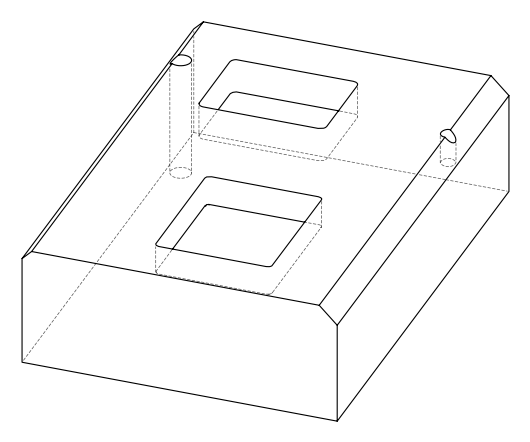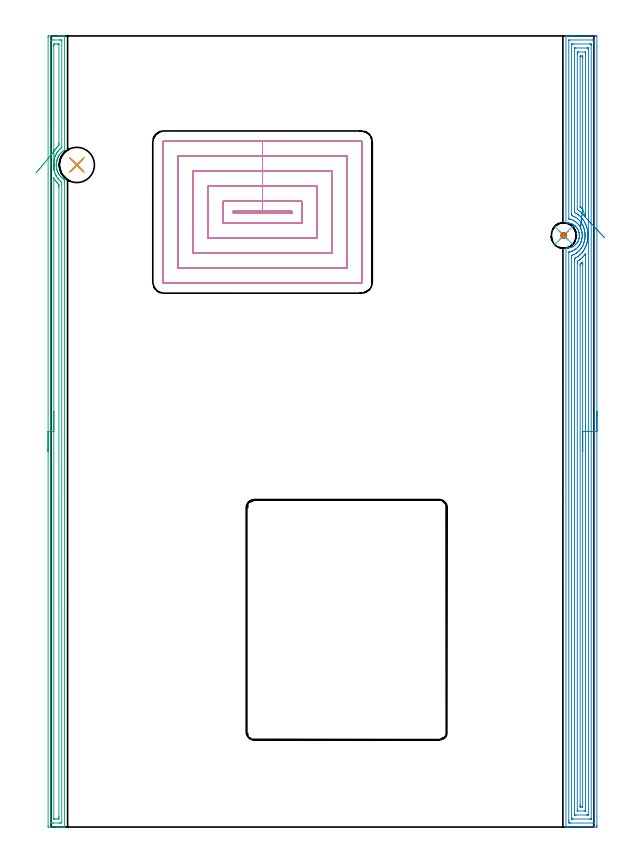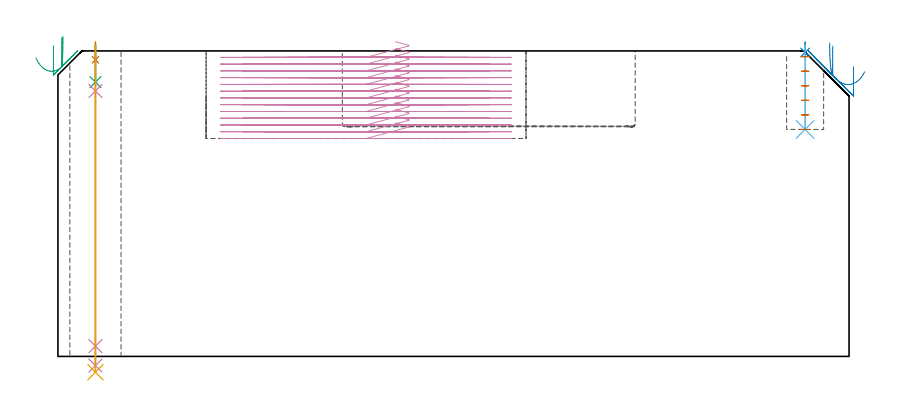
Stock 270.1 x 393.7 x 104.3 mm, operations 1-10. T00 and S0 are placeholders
(PLAN: 11 operations, 8 tool changes, 202.6 min)
(1 SPOT_DRILL | STEP1HOLE | NXT0321_9005460120000 | 0.05 min | 183 mm3)
(2 SPOT_DRILL_1 | STEP1POCKET | NXT0321_9005460120000 | 0.03 min | 1 mm3)
(3 DRILL_BLIND_HOLE_INTO_CENTER | STEP1HOLE | UGT0301_191 | 0.05 min | 277 mm3)
(4 GUN_DRILL_THROUGH_HOLE | STEP1HOLE | UGT0307_003 | 0.52 min | 3624 mm3)
(5 SPADE_DRILL_TO_ENLARGE_THROUGH_HOLE | STEP1HOLE | UGT0306_008 | 0.45 min | 20963 mm3)
(6 DRILL_BLIND_HOLE_INTO_CENTER_1 | STEP1POCKET | NXT0301_087 | 0.12 min | 2676 mm3)
(7 MILL_ROUGH_BLIND_HOLE_CONTOUR | STEP1POCKET | NXT0201_013 | Spiral | 0.3 min | 662 mm3)
(8 AREA_MILL | FG_CHAMFER_SURFACE | UGT0205_001 | 19.15 min | 46492 mm3)
(9 AREA_MILL_1 | FG_CHAMFER_SURFACE_1 | UGT0205_001 | 9.76 min | 13163 mm3)
(10 MILL_RECTANGULAR_POCKET | POCKET_RECTANGULAR_STRAIGHT | NXT0201_013 | Follow Part, ap 2.5, ae 75% | 32.16 min | 262786 mm3)
(11 MILL_RECTANGULAR_POCKET_1 | POCKET_RECTANGULAR_STRAIGHT_1 | UGT0201_084 | Follow Part, ap 1.5, ae 75% | 140 min | 309529 mm3)
(TOOL NXT0321_9005460120000 | NC Spot Drill, 142deg, 12mm, Carbide, Uncoated | D12 PA142 FL30 Z2)
(TOOL UGT0301_191 | Twist Drill 7.1 mm | D7.1 PA118 FL66 Z2)
(TOOL UGT0307_003 | Gun Drill 7 mm | D7 PA130 FL24 Z1)
(TOOL UGT0306_008 | Spade Drill 17.5mm | D17.5 PA132 FL10 Z2)
(TOOL NXT0301_087 | Carbide Drill 11.6mm [860.1-1160-058A1-MM 2214] | D11.6 PA140 FL72 Z2)
(TOOL NXT0201_013 | ENDMILL 10mm | D10 FL30 Z4)
(TOOL UGT0205_001 | Chamfer Mill 20 x 3 x 45 deg. | D20 FL50 Z2)
(TOOL UGT0201_084 | End mill 6 mm | D6 R1 FL30 Z4)
(OP 1 SPOT_DRILL)
G17 G21 G94 G90
T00 M6
G54
G17 G0 G90 X12.8 Y329.5 S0 M3
G43 Z114.3 H0
G94 G81 G98 Z101.3 F250. R107.3
G80
M5
M2
(OP 2 SPOT_DRILL_1)
G17 G21 G94 G90
T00 M6
G54
G17 G0 G90 X255.1 Y294.4 S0 M3
G43 Z114.3 H0
G94 G81 G98 Z103.758 F250. R107.3
G80
M5
M2
(OP 3 DRILL_BLIND_HOLE_INTO_CENTER)
G17 G21 G94 G90
T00 M6
G54
G17 G0 G90 X12.8 Y329.5 S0 M3
G43 Z114.3 H0
G94 G81 G98 Z93.65 F250. R106.3
G80
M5
M2
(OP 4 GUN_DRILL_THROUGH_HOLE)
G17 G21 G94 G90
T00 M6
G54
G17 G0 G90 X12.8 Y329.5 M8
G43 Z114.3 H0
Z104.941
S716 M3
G94 G1 Z90.621 F125. M26
G4 X.084
Z3.5 F250.
G4 X.084
Z-3.132 F125.
G4 X.084
M5
M9
G0 Z104.941
Z114.3
M2
(OP 5 SPADE_DRILL_TO_ENLARGE_THROUGH_HOLE)
G17 G21 G94 G90
T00 M6
G54
G17 G0 G90 X12.8 Y329.5 S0 M3
G43 Z114.3 H0
G94 G73 G98 Z-5.396 F250. Q15.671 R106.3
G80
M5
M2
(OP 6 DRILL_BLIND_HOLE_INTO_CENTER_1)
G17 G21 G94 G90
T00 M6
G54
G17 G0 G90 X255.1 Y294.4 S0 M3
G43 Z114.3 H1
G94 G81 G98 Z77.5 F250. R106.3
G80
M5
M2
(OP 7 MILL_ROUGH_BLIND_HOLE_CONTOUR)
G17 G21 G94 G90
T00 M6
G54
G17 G0 G90 X255.1 Y294.4 S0 M3
G43 Z114.3 H0
Z102.333
G94 G3 X255.73 Y295.07 R0.631 F250.
X255.018 Y295.697 R0.67
X253.803 Y294.318 R1.3
X255.018 Y295.697 R-1.3
X254.41 Y295.008 R0.65
X255.1 Y294.4 R0.65
G0 Z97.367
G3 X255.73 Y295.07 R0.631
X255.018 Y295.697 R0.67
X253.803 Y294.318 R1.3
X255.018 Y295.697 R-1.3
X254.41 Y295.008 R0.65
X255.1 Y294.4 R0.65
G0 Z92.4
G3 X255.73 Y295.07 R0.631
X255.018 Y295.697 R0.67
X253.803 Y294.318 R1.3
X255.018 Y295.697 R-1.3
X254.41 Y295.008 R0.65
X255.1 Y294.4 R0.65
G0 Z87.433
G3 X255.73 Y295.07 R0.631
X255.018 Y295.697 R0.67
X253.803 Y294.318 R1.3
X255.018 Y295.697 R-1.3
X254.41 Y295.008 R0.65
X255.1 Y294.4 R0.65
G0 Z82.467
G3 X255.73 Y295.07 R0.631
X255.018 Y295.697 R0.67
X253.803 Y294.318 R1.3
X255.018 Y295.697 R-1.3
X254.41 Y295.008 R0.65
X255.1 Y294.4 R0.65
G0 Z77.5
G3 X255.73 Y295.07 R0.631
X255.018 Y295.697 R0.67
X253.803 Y294.318 R1.3
X255.018 Y295.697 R-1.3
X254.41 Y295.008 R0.65
X255.1 Y294.4 R0.65
G0 Z114.3
M5
M2
(OP 8 AREA_MILL)
G17 G21 G94 G90
T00 M6
G54
G17 G0 G90 X271.6 Y206.85 S1061 M3
G43 Z114.3 H0
Z98.9
G94 G1 Y206.812 Z98.029 F250.
Y206.698 Z97.164
Y206.509 Z96.312
Y206.247 Z95.48
Y205.913 Z94.674
Y205.51 Z93.9
Y205.042 Z93.164
Y204.51 Z92.472
Y203.921 Z91.829
Y203.278 Z91.24
Y202.586 Z90.709
Y201.85 Z90.24
Y201.076 Z89.837
Y200.27 Z89.503
Y199.438 Z89.241
Y198.587 Z89.052
Y197.722 Z88.938
Y196.85 Z88.9
Y0.627
X271.597 Y0.308 Z88.902
X271.592 Y0.01 Z88.906
X271.29 Y0. Z89.208
X259.448 Z101.047
X258.025 Z102.472
X257.667 Z102.828
X256.952 Z103.548
X256.663 Z103.836
X256.253 Z104.238
X256.203 Y0.01 Z104.288
X256.2 Y0.18 Z104.3
Y288.034
X256.204 Y288.103 Z104.289
X256.221 Y288.105 Z104.272
X256.393 Y288.109 Z104.105
X256.462 Y288.107 Z104.036
X257.084 Y288.131 Z103.414
X257.22 Y288.146 Z103.277
X257.528 Y288.179 Z102.97
X257.667 Y288.205 Z102.832
X257.97 Y288.262 Z102.528
X258.558 Y288.418 Z101.941
X258.626 Y288.437 Z101.873
X258.741 Y288.481 Z101.758
X258.856 Y288.525 Z101.642
X259.003 Y288.59 Z101.492
X259.124 Y288.643 Z101.374
X259.304 Y288.722 Z101.195
X259.742 Y288.949 Z100.757
X260.042 Y289.132 Z100.457
X260.334 Y289.33 Z100.165
X260.628 Y289.565 Z99.871
X260.979 Y289.885 Z99.52
X261.311 Y290.224 Z99.185
X261.349 Y290.269 Z99.148
X261.514 Y290.463 Z98.986
X261.526 Y290.478 Z98.974
X261.75 Y290.784 Z98.749
X261.822 Y290.894 Z98.677
X261.97 Y291.117 Z98.529
X262.195 Y291.527 Z98.304
X262.236 Y291.609 Z98.264
X262.399 Y291.944 Z98.099
X262.427 Y292.011 Z98.072
X262.471 Y292.14 Z98.027
X262.58 Y292.455 Z97.917
X262.594 Y292.503 Z97.903
X262.71 Y292.904 Z97.789
X262.756 Y293.122 Z97.743
X262.803 Y293.35 Z97.696
X262.861 Y293.798 Z97.636
X262.873 Y294.007 Z97.622
X262.878 Y294.129 Z97.611
X262.887 Y294.244 Z97.607
X262.886 Y294.341
X262.884 Y294.402 Z97.604
Y294.427 Z97.605
X262.883 Y294.498 Z97.606
Y294.565 Z97.609
Y294.566
X262.881 Y294.634 Z97.608
Y294.691 Z97.61
X262.88 Y294.706 Z97.611
X262.878 Y294.738 Z97.615
X262.868 Y294.886 Z97.63
X262.848 Y295.139 Z97.652
X262.776 Y295.585 Z97.72
X262.765 Y295.632 Z97.73
X262.72 Y295.834 Z97.779
X262.673 Y296.033 Z97.825
X262.538 Y296.478 Z97.957
X262.52 Y296.526 Z97.974
X262.4 Y296.854 Z98.1
X262.28 Y297.116 Z98.22
X262.149 Y297.372 Z98.351
X261.874 Y297.825 Z98.626
X261.845 Y297.867 Z98.654
X261.572 Y298.265 Z98.928
X261.514 Y298.339 Z98.986
X261.229 Y298.652 Z99.27
X261.131 Y298.76 Z99.369
X260.784 Y299.099 Z99.712
X260.723 Y299.159 Z99.775
X260.664 Y299.208 Z99.834
X260.628 Y299.239 Z99.871
X260.427 Y299.388 Z100.072
X260.338 Y299.453 Z100.158
X260.267 Y299.506 Z100.231
X260.193 Y299.561 Z100.305
X259.963 Y299.71 Z100.535
X259.893 Y299.755 Z100.603
X259.819 Y299.804 Z100.68
X259.742 Y299.854 Z100.757
X259.561 Y299.957 Z100.938
X259.554 Y299.96 Z100.945
X259.448 Y300.015 Z101.048
X259.376 Y300.053 Z101.12
X258.857 Y300.27 Z101.643
X258.416 Y300.422 Z102.083
X257.971 Y300.54 Z102.529
X257.667 Y300.596 Z102.832
X257.528 Y300.621 Z102.97
X257.084 Y300.671 Z103.413
X256.591 Y300.693 Z103.906
X256.205 Y300.698 Z104.291
X256.2 Y300.996 Z104.3
Y393.521
X256.203 Y393.69 Z104.288
X256.251 Y393.693 Z104.241
X256.663 Y393.7 Z103.836
X256.952 Z103.548
X257.667 Z102.828
X258.915 Z101.582
X260.338 Z100.157
X271.023 Z89.474
X271.292 Y393.698 Z89.206
X271.592 Y393.69 Z88.906
X271.599 Y393.389 Z88.899
X271.6 Y196.85 Z88.9
X270.186 Z90.314
X270.185 Y2.308 Z90.315
X270.183 Y2.202 Z90.317
X270.177 Y2.01 Z90.323
X270.133 Y2.008 Z90.367
X269.654 Y2.001 Z90.846
X258.558 Z101.942
X258.077 Y2.003 Z102.423
X257.667 Y2.01 Z102.833
X257.621 Y2.414 Z102.879
X257.618 Y2.464 Z102.882
X257.614 Y3.308 Z102.886
Y3.362
Y285.852
X257.615 Y285.905 Z102.885
X257.619 Y286.011 Z102.881
X257.626 Y286.174 Z102.874
X257.667 Y286.184 Z102.833
X258.083 Y286.275 Z102.417
X258.558 Y286.392 Z101.942
X258.794 Y286.456 Z101.706
X259.078 Y286.548 Z101.422
X259.448 Y286.69 Z101.052
X259.454 Y286.693 Z101.046
X260.046 Y286.986 Z100.454
X260.338 Y287.145 Z100.162
X260.612 Y287.312 Z99.888
X261.02 Y287.587 Z99.48
X261.137 Y287.678 Z99.363
X261.229 Y287.755 Z99.271
X261.613 Y288.095 Z98.887
X262.019 Y288.481 Z98.481
X262.068 Y288.532 Z98.432
X262.119 Y288.588 Z98.381
X262.479 Y289.014 Z98.021
X262.745 Y289.375 Z97.755
X262.852 Y289.532 Z97.648
X263.01 Y289.776 Z97.49
X263.189 Y290.089 Z97.311
X263.286 Y290.269 Z97.214
X263.492 Y290.678 Z97.008
X263.587 Y290.875 Z96.913
X263.704 Y291.162 Z96.796
X263.735 Y291.245 Z96.765
X263.757 Y291.306 Z96.743
X263.9 Y291.74 Z96.6
X263.97 Y291.986 Z96.53
X263.988 Y292.056 Z96.512
X264.138 Y292.712 Z96.362
X264.182 Y292.95 Z96.318
X264.253 Y293.49 Z96.247
X264.278 Y293.844 Z96.222
X264.297 Y294.34 Z96.203
X264.292 Y294.738 Z96.208
X264.253 Y295.278 Z96.247
X264.212 Y295.632 Z96.288
X264.164 Y295.941 Z96.336
X264.086 Y296.34 Z96.414
X264.041 Y296.526 Z96.459
X263.9 Y297.06 Z96.6
X263.816 Y297.336 Z96.684
X263.804 Y297.372 Z96.696
X263.787 Y297.42 Z96.713
X263.717 Y297.604 Z96.783
X263.532 Y298.044 Z96.968
X263.404 Y298.314 Z97.096
X263.27 Y298.575 Z97.23
X263.01 Y299.016 Z97.49
X262.888 Y299.208 Z97.612
X262.637 Y299.582 Z97.863
X262.207 Y300.102 Z98.293
X262.119 Y300.198 Z98.381
X261.727 Y300.598 Z98.773
X261.529 Y300.791 Z98.971
X261.298 Y300.996 Z99.202
X261.229 Y301.05 Z99.271
X261.018 Y301.207 Z99.482
X260.338 Y301.657 Z100.162
X259.926 Y301.89 Z100.574
X259.448 Y302.098 Z101.052
X259.101 Y302.238 Z101.399
X258.558 Y302.409 Z101.942
X258.253 Y302.49 Z102.247
X257.877 Y302.573 Z102.623
X257.667 Y302.621 Z102.833
X257.621 Y302.633 Z102.879
X257.617 Y302.731 Z102.883
X257.615 Y302.784 Z102.885
Y391.392
X257.617 Y391.498 Z102.883
X257.623 Y391.69 Z102.877
X257.667 Y391.692 Z102.833
X258.146 Y391.699 Z102.354
X269.242 Z91.258
X269.723 Y391.697 Z90.777
X270.133 Y391.69 Z90.367
X270.179 Y391.286 Z90.321
X270.182 Y391.236 Z90.318
X270.186 Y390.392 Z90.314
Y390.339
Y196.85
X268.771 Z91.729
Y4.097
X268.77 Y4.045 Z91.73
X268.768 Y4.02 Z91.732
X268.766 Y4.013 Z91.734
X268.754 Y4.01 Z91.746
X268.552 Y4.002 Z91.948
X268.352 Y4.001 Z92.148
X267.663 Y4. Z92.837
X259.649 Z100.851
X259.448 Y4.002 Z101.052
X259.247 Y4.005 Z101.253
X259.113 Y4.01 Z101.387
X259.035 Y4.02 Z101.465
X259.033 Y4.063 Z101.467
X259.031 Y4.202 Z101.469
X259.029 Y4.623 Z101.471
Y283.538
X259.03 Y284.011 Z101.47
X259.033 Y284.427 Z101.467
X259.035 Y284.455 Z101.465
X259.045 Y284.468 Z101.455
X259.091 Y284.486 Z101.409
X259.193 Y284.524 Z101.307
X259.448 Y284.617 Z101.052
X259.652 Y284.7 Z100.848
X260.128 Y284.905 Z100.372
X260.27 Y284.973 Z100.23
X260.338 Y285.008 Z100.162
X260.853 Y285.282 Z99.647
X261.229 Y285.512 Z99.271
X261.401 Y285.626 Z99.099
X261.652 Y285.799 Z98.848
X261.911 Y286.007 Z98.589
X262.119 Y286.184 Z98.381
X262.388 Y286.422 Z98.112
X262.675 Y286.693 Z97.825
X262.841 Y286.862 Z97.659
X263.01 Y287.039 Z97.49
X263.261 Y287.334 Z97.239
X263.47 Y287.587 Z97.03
X263.652 Y287.835 Z96.848
X263.9 Y288.187 Z96.6
X264.016 Y288.364 Z96.484
X264.088 Y288.481 Z96.412
X264.342 Y288.931 Z96.158
X264.576 Y289.375 Z95.924
X264.647 Y289.519 Z95.853
X264.79 Y289.823 Z95.71
X264.918 Y290.14 Z95.582
X264.965 Y290.269 Z95.535
X265.147 Y290.805 Z95.353
X265.256 Y291.162 Z95.244
X265.345 Y291.499 Z95.155
X265.474 Y292.056 Z95.026
X265.51 Y292.228 Z94.99
X265.569 Y292.558 Z94.931
X265.626 Y292.95 Z94.874
X265.632 Y293. Z94.868
X265.681 Y293.49 Z94.819
X265.7 Y293.825 Z94.8
X265.701 Y293.844 Z94.799
X265.71 Y294.273 Z94.79
X265.713 Y294.706 Z94.787
X265.712 Y294.738 Z94.788
X265.681 Y295.291 Z94.819
X265.651 Y295.632 Z94.849
X265.647 Y295.666 Z94.853
X265.583 Y296.123 Z94.917
X265.516 Y296.526 Z94.984
X265.479 Y296.729 Z95.021
X265.394 Y297.111 Z95.106
X265.313 Y297.42 Z95.187
X265.168 Y297.935 Z95.332
X265.045 Y298.314 Z95.455
X264.79 Y298.968 Z95.71
X264.686 Y299.208 Z95.814
X264.597 Y299.402 Z95.903
X264.349 Y299.868 Z96.151
X264.209 Y300.102 Z96.291
X263.9 Y300.602 Z96.6
X263.629 Y300.996 Z96.871
X263.353 Y301.34 Z97.147
X263.01 Y301.749 Z97.49
X262.881 Y301.89 Z97.619
X262.502 Y302.271 Z97.998
X262.119 Y302.624 Z98.381
X261.924 Y302.784 Z98.576
X261.229 Y303.271 Z99.271
X260.991 Y303.432 Z99.509
X260.582 Y303.678 Z99.918
X260.338 Y303.8 Z100.162
X260.107 Y303.91 Z100.393
X259.448 Y304.173 Z101.052
X259.156 Y304.282 Z101.344
X259.035 Y304.327 Z101.465
X259.033 Y304.432 Z101.467
X259.031 Y304.572 Z101.469
X259.029 Y304.993 Z101.471
X259.028 Y305.466 Z101.472
X259.029 Y389.603 Z101.471
X259.03 Y389.656 Z101.47
X259.032 Y389.68 Z101.468
X259.034 Y389.687 Z101.466
X259.046 Y389.69 Z101.454
X259.248 Y389.698 Z101.252
X259.448 Y389.699 Z101.052
X260.137 Y389.7 Z100.363
X268.151 Z92.349
X268.352 Y389.699 Z92.148
X268.553 Y389.695 Z91.947
X268.687 Y389.69 Z91.813
X268.765 Y389.68 Z91.735
X268.767 Y389.637 Z91.733
X268.769 Y389.498 Z91.731
X268.771 Y389.077 Z91.729
Y196.85
X267.357 Z93.143
Y6.096
X267.355 Y6.043 Z93.145
X267.353 Y6.015 Z93.147
X267.35 Y6.01 Z93.15
X267.341 Y6.007 Z93.159
X267.232 Y6.002 Z93.268
X267.012 Y6.001 Z93.488
X266.571 Y6. Z93.929
X261.229 Z99.271
X260.785 Y6.002 Z99.715
X260.568 Y6.006 Z99.932
X260.461 Y6.01 Z100.039
X260.449 Y6.018 Z100.051
X260.447 Y6.036 Z100.053
X260.445 Y6.075 Z100.055
X260.443 Y6.779 Z100.057
Y6.884
Y282.223
X260.444 Y282.618 Z100.056
X260.447 Y282.815 Z100.053
X260.45 Y282.911 Z100.05
X260.459 Y282.944 Z100.041
X260.492 Y282.963 Z100.008
X260.803 Y283.117 Z99.697
X261.082 Y283.264 Z99.418
X261.229 Y283.345 Z99.271
X261.649 Y283.589 Z98.851
X262.119 Y283.893 Z98.381
X262.19 Y283.94 Z98.31
X262.289 Y284.011 Z98.211
X262.688 Y284.334 Z97.812
X263.01 Y284.61 Z97.49
X263.165 Y284.749 Z97.335
X263.332 Y284.905 Z97.168
X263.616 Y285.19 Z96.884
X263.9 Y285.485 Z96.6
X264.047 Y285.651 Z96.453
X264.173 Y285.799 Z96.327
X264.448 Y286.142 Z96.052
X264.79 Y286.608 Z95.71
X264.825 Y286.658 Z95.675
X264.849 Y286.693 Z95.651
X265.174 Y287.202 Z95.326
X265.396 Y287.587 Z95.104
X265.497 Y287.771 Z95.003
X265.681 Y288.119 Z94.819
X265.8 Y288.36 Z94.7
X265.857 Y288.481 Z94.643
X266.076 Y288.978 Z94.424
X266.231 Y289.375 Z94.269
X266.317 Y289.63 Z94.183
X266.53 Y290.269 Z93.97
X266.54 Y290.3 Z93.96
X266.571 Y290.407 Z93.929
X266.723 Y291.01 Z93.777
X266.759 Y291.162 Z93.741
X266.844 Y291.55 Z93.656
X266.883 Y291.744 Z93.617
X266.938 Y292.056 Z93.562
X266.977 Y292.318 Z93.523
X267.004 Y292.516 Z93.496
X267.052 Y292.95 Z93.448
X267.07 Y293.137 Z93.43
X267.085 Y293.329 Z93.415
X267.114 Y293.844 Z93.386
X267.12 Y293.998 Z93.38
X267.123 Y294.184 Z93.377
X267.121 Y294.738 Z93.379
X267.118 Y294.897 Z93.382
X267.109 Y295.093 Z93.391
X267.071 Y295.632 Z93.429
X267.052 Y295.852 Z93.448
X267.029 Y296.066 Z93.471
X266.969 Y296.526 Z93.531
X266.908 Y296.905 Z93.592
X266.871 Y297.119 Z93.629
X266.807 Y297.42 Z93.693
X266.743 Y297.708 Z93.757
X266.591 Y298.314 Z93.909
X266.571 Y298.382 Z93.929
X266.311 Y299.208 Z94.189
X266.149 Y299.632 Z94.351
X265.955 Y300.102 Z94.545
X265.681 Y300.681 Z94.819
X265.518 Y300.996 Z94.982
X265.312 Y301.366 Z95.188
X264.982 Y301.89 Z95.518
X264.79 Y302.176 Z95.71
X264.538 Y302.528 Z95.962
X264.334 Y302.784 Z96.166
X263.9 Y303.303 Z96.6
X263.544 Y303.678 Z96.956
X263.278 Y303.943 Z97.222
X263.01 Y304.191 Z97.49
X262.558 Y304.572 Z97.942
X262.119 Y304.881 Z98.381
X261.778 Y305.117 Z98.722
X261.234 Y305.466 Z99.266
X261.222 Y305.473 Z99.278
X260.45 Y305.866 Z100.05
X260.448 Y305.903 Z100.052
X260.443 Y306.254 Z100.057
Y387.605
X260.444 Y387.658 Z100.056
X260.447 Y387.685 Z100.053
X260.45 Y387.69 Z100.05
X260.459 Y387.693 Z100.041
X260.568 Y387.698 Z99.932
X260.788 Y387.699 Z99.712
X261.229 Y387.7 Z99.271
X266.571 Z93.929
X267.015 Y387.698 Z93.485
X267.232 Y387.694 Z93.268
X267.339 Y387.69 Z93.161
X267.351 Y387.683 Z93.149
X267.353 Y387.664 Z93.147
X267.355 Y387.625 Z93.145
X267.357 Y386.921 Z93.143
Y386.816
Y196.85
X265.943 Z94.557
Y9.303
X265.942 Y8.672 Z94.558
X265.94 Y8.412 Z94.56
X265.936 Y8.146 Z94.564
X265.925 Y8.01 Z94.575
X265.848 Y8.006 Z94.652
X265.681 Y8.003 Z94.819
X265.459 Y8. Z95.041
X262.119 Y8.001 Z98.381
X261.895 Y8.003 Z98.605
X261.864 Y8.01 Z98.636
X261.862 Y8.016 Z98.638
X261.86 Y8.039 Z98.64
X261.857 Y8.672 Z98.643
Y8.935
Y280.698
X261.86 Y281.329 Z98.64
X261.862 Y281.46 Z98.638
X261.864 Y281.521 Z98.636
X261.897 Y281.552 Z98.603
X262.119 Y281.695 Z98.381
X262.439 Y281.902 Z98.061
X262.926 Y282.223 Z97.574
X262.974 Y282.258 Z97.526
X263.01 Y282.287 Z97.49
X263.464 Y282.661 Z97.036
X263.9 Y283.033 Z96.6
X263.944 Y283.072 Z96.556
X263.992 Y283.117 Z96.508
X264.392 Y283.517 Z96.108
X264.79 Y283.924 Z95.71
X264.832 Y283.969 Z95.668
X264.868 Y284.011 Z95.632
X265.234 Y284.459 Z95.266
X265.582 Y284.905 Z94.918
X265.852 Y285.272 Z94.648
X265.937 Y285.385 Z94.563
X265.938 Y285.343 Z94.562
X265.941 Y285.168 Z94.559
X265.943 Y284.905 Z94.557
Y284.641
Y196.85
X264.529 Z95.971
X264.528 Y10.144 Z95.972
X264.527 Y10.066 Z95.973
X264.525 Y10.027 Z95.975
X264.523 Y10.014 Z95.977
X264.51 Y10.01 Z95.99
X264.355 Y10.003 Z96.145
X263.9 Y10.002 Z96.6
X263.464 Y10.003 Z97.036
X263.304 Y10.01 Z97.196
X263.278 Y10.022 Z97.222
X263.276 Y10.076 Z97.224
X263.273 Y10.196 Z97.227
X263.272 Y10.46 Z97.228
X263.271 Y11.091 Z97.229
Y279.278
X263.272 Y279.541 Z97.228
X263.276 Y280.167 Z97.224
X263.278 Y280.232 Z97.222
X263.329 Y280.269 Z97.171
X263.557 Y280.435 Z96.943
X263.751 Y280.585 Z96.749
X263.9 Y280.703 Z96.6
X264.522 Y281.206 Z95.978
X264.525 Y281.011 Z95.975
X264.528 Y280.699 Z95.972
X264.529 Y280.435 Z95.971
Y279.804
Y196.85
Y195.978 Z96.009
Y195.114 Z96.123
Y194.262 Z96.312
Y193.43 Z96.574
Y192.624 Z96.908
Y191.85 Z97.311
Y191.114 Z97.78
Y190.422 Z98.311
Y189.779 Z98.9
Y189.19 Z99.543
Y188.659 Z100.235
Y188.19 Z100.971
Y187.787 Z101.745
Y187.453 Z102.551
Y187.191 Z103.383
Y187.002 Z104.235
Y186.888 Z105.1
Y186.85 Z105.971
G0 Z114.3
X275.433 Y293.248
Z97.177
G1 X275.076 Y293.63 Z96.479
X274.679 Y294.055 Z95.829
X274.244 Y294.52 Z95.232
X273.775 Y295.02 Z94.693
X273.276 Y295.554 Z94.216
X272.751 Y296.115 Z93.804
X272.203 Y296.701 Z93.461
X271.637 Y297.307 Z93.189
X271.056 Y297.927 Z92.991
X270.467 Y298.558 Z92.867
X269.872 Y299.194 Z92.819
X269.276 Y299.83 Z92.847
X268.684 Y300.463 Z92.951
X268.101 Y301.087 Z93.13
X267.53 Y301.696 Z93.382
X266.977 Y302.288 Z93.707
X266.445 Y302.856 Z94.101
X265.939 Y303.397 Z94.561
X265.919 Y303.419 Z94.581
X265.902 Y303.441 Z94.598
X265.867 Y303.491 Z94.633
X265.736 Y303.678 Z94.764
X265.681 Y303.753 Z94.819
X265.326 Y304.213 Z95.174
X265.032 Y304.572 Z95.468
X264.79 Y304.857 Z95.71
X264.204 Y305.466 Z96.296
X263.9 Y305.757 Z96.6
X263.192 Y306.36 Z97.308
X263.01 Y306.493 Z97.49
X262.558 Y306.813 Z97.942
X261.881 Y307.254 Z98.619
X261.864 Y307.29 Z98.636
X261.861 Y307.32 Z98.639
X261.859 Y307.385 Z98.641
X261.857 Y307.517 Z98.643
Y384.397
X261.858 Y385.028 Z98.642
X261.86 Y385.289 Z98.64
X261.864 Y385.554 Z98.636
X261.875 Y385.69 Z98.625
X261.952 Y385.694 Z98.548
X262.119 Y385.697 Z98.381
X262.341 Y385.7 Z98.159
X265.681 Y385.699 Z94.819
X265.905 Y385.697 Z94.595
X265.936 Y385.69 Z94.564
X265.938 Y385.684 Z94.562
X265.94 Y385.661 Z94.56
X265.943 Y385.028 Z94.557
Y384.765
Y303.465
X265.942 Y303.416 Z94.558
X265.94 Y303.398 Z94.56
X264.524 Y307.591 Z95.976
X264.399 Y307.689 Z96.101
X264.193 Y307.854 Z96.307
X263.9 Y308.1 Z96.6
X263.873 Y308.121 Z96.627
X263.329 Y308.517 Z97.171
X263.277 Y308.568 Z97.223
X263.275 Y308.583 Z97.225
X263.273 Y308.621 Z97.227
X263.271 Y308.779 Z97.229
X263.272 Y383.556 Z97.228
X263.273 Y383.635 Z97.227
X263.275 Y383.673 Z97.225
X263.277 Y383.686 Z97.223
X263.29 Y383.69 Z97.21
X263.445 Y383.697 Z97.055
X263.9 Y383.698 Z96.6
X264.336 Y383.697 Z96.164
X264.496 Y383.69 Z96.004
X264.522 Y383.678 Z95.978
X264.524 Y383.624 Z95.976
X264.527 Y383.504 Z95.973
X264.528 Y383.24 Z95.972
X264.529 Y382.609 Z95.971
X264.528 Y307.832 Z95.972
X264.527 Y307.674 Z95.973
X264.525 Y307.597 Z95.975
X264.524 Y307.591 Z95.976
X264.425 Y306.735 Z96.114
X264.327 Y305.894 Z96.326
X264.231 Y305.076 Z96.612
X264.139 Y304.285 Z96.968
X264.051 Y303.527 Z97.392
X263.967 Y302.81 Z97.881
X263.889 Y302.137 Z98.431
X263.817 Y301.515 Z99.038
X263.751 Y300.948 Z99.698
X263.691 Y300.44 Z100.405
X263.64 Y299.995 Z101.153
X263.596 Y299.616 Z101.938
X263.56 Y299.307 Z102.753
X263.532 Y299.07 Z103.592
X263.513 Y298.906 Z104.448
X263.502 Y298.817 Z105.316
X263.501 Y298.803 Z106.189
X263.508 Y298.865 Z107.059
G0 Z114.3
M5
M2
(OP 9 AREA_MILL_1)
G17 G21 G94 G90
T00 M6
G54
G17 G0 G90 X-1.5 Y186.85 S1061 M3
G43 Z114.3 H0
Z106.1
G94 G1 Y186.888 Z105.228 F250.
Y187.002 Z104.363
Y187.191 Z103.512
Y187.453 Z102.68
Y187.787 Z101.874
Y188.19 Z101.1
Y188.658 Z100.364
Y189.19 Z99.672
Y189.779 Z99.029
Y190.422 Z98.44
Y191.114 Z97.908
Y191.85 Z97.44
Y192.624 Z97.037
Y193.43 Z96.703
Y194.262 Z96.441
Y195.114 Z96.252
Y195.978 Z96.138
Y196.85 Z96.1
Y393.073
X-1.497 Y393.42 Z96.102
X-1.492 Y393.69 Z96.106
X-1.219 Y393.7 Z96.378
X3.488 Z101.083
X4.908 Z102.504
X5.265 Z102.86
X5.978 Z103.578
X6.261 Z103.86
X6.66 Y393.694 Z104.252
X6.697 Y393.69 Z104.288
X6.7 Y393.52 Z104.3
Y337.201
X6.696 Y336.95 Z104.29
X6.63 Y336.896 Z104.227
X6.314 Y336.687 Z103.913
X6.153 Y336.566 Z103.753
X5.865 Y336.35 Z103.465
X5.54 Y336.079 Z103.14
X5.225 Y335.794 Z102.824
X4.983 Y335.55 Z102.582
X4.696 Y335.231 Z102.293
X4.42 Y334.9 Z102.019
X4.101 Y334.462 Z101.699
X3.851 Y334.072 Z101.448
X3.809 Y334.007 Z101.406
X3.561 Y333.563 Z101.159
X3.488 Y333.42 Z101.088
X3.452 Y333.348 Z101.052
X3.369 Y333.178 Z100.966
X3.336 Y333.113 Z100.934
X3.267 Y332.956 Z100.866
X3.218 Y332.844 Z100.817
X2.994 Y332.22 Z100.592
X2.967 Y332.13 Z100.565
X2.881 Y331.837 Z100.475
X2.861 Y331.774 Z100.457
X2.822 Y331.62 Z100.421
X2.819 Y331.609 Z100.419
X2.77 Y331.39 Z100.362
X2.754 Y331.326 Z100.347
X2.669 Y330.88 Z100.266
X2.636 Y330.643 Z100.234
X2.618 Y330.497 Z100.212
X2.608 Y330.432 Z100.205
X2.57 Y329.986 Z100.17
X2.561 Y329.737 Z100.157
X2.554 Y329.578 Z100.147
Y329.566
X2.552 Y329.539 Z100.149
X2.554 Y329.466 Z100.153
X2.555 Y329.436 Z100.154
X2.565 Y329.092 Z100.164
X2.594 Y328.709 Z100.191
X2.598 Y328.645 Z100.197
X2.654 Y328.198 Z100.254
X2.734 Y327.752 Z100.333
X2.839 Y327.304 Z100.438
X2.948 Y326.921 Z100.547
X2.966 Y326.858 Z100.564
X2.994 Y326.775 Z100.593
X3.088 Y326.505 Z100.682
X3.192 Y326.222 Z100.792
X3.218 Y326.155 Z100.816
X3.275 Y326.027 Z100.871
X3.302 Y325.965 Z100.898
X3.485 Y325.585 Z101.085
X3.519 Y325.515 Z101.119
X3.726 Y325.133 Z101.323
X3.759 Y325.071 Z101.357
X3.926 Y324.8 Z101.523
X4.001 Y324.686 Z101.598
X4.102 Y324.534 Z101.698
X4.361 Y324.178 Z101.96
X4.666 Y323.807 Z102.262
X4.813 Y323.643 Z102.408
X4.985 Y323.45 Z102.581
X5.148 Y323.284 Z102.744
X5.501 Y322.959 Z103.1
X5.748 Y322.749 Z103.347
X5.865 Y322.649 Z103.465
X5.915 Y322.611 Z103.514
X6.201 Y322.391 Z103.801
X6.238 Y322.365 Z103.838
X6.436 Y322.229 Z104.035
X6.597 Y322.124 Z104.195
X6.615 Y322.112 Z104.212
X6.702 Y322.05 Z104.28
X6.7 Y321.557 Z104.3
X6.697 Y0.157 Z104.295
Y0.089 Z104.292
X6.683 Y0.008 Z104.274
X6.672 Y0. Z104.263
X6.261 Z103.86
X5.978 Z103.578
X5.265 Z102.86
X4.02 Z101.617
X3.488 Z101.083
X2.747 Z100.342
X-1.219 Z96.378
X-1.492 Y0.01 Z96.106
X-1.499 Y0.282 Z96.099
Y0.295
X-1.5 Y196.85 Z96.1
X-0.086 Z97.514
X-0.085 Y391.286 Z97.515
Y391.305
X-0.065 Y391.69 Z97.535
X0.414 Y391.698 Z98.014
X0.823 Y391.699 Z98.423
X1.3 Y391.7 Z98.9
X3.965 Z101.565
X4.377 Y391.699 Z101.977
X4.856 Y391.697 Z102.456
X5.265 Y391.69 Z102.865
X5.284 Y391.286 Z102.884
X5.285 Y391.265 Z102.885
Y338.542
X5.284 Y338.522 Z102.884
X5.265 Y338.175 Z102.865
X4.982 Y337.932 Z102.582
X4.654 Y337.648 Z102.254
X4.51 Y337.514 Z102.11
X4.377 Y337.384 Z101.977
X4.068 Y337.065 Z101.668
X3.785 Y336.754 Z101.385
X3.649 Y336.592 Z101.249
X3.488 Y336.392 Z101.088
X3.262 Y336.088 Z100.862
X3.098 Y335.86 Z100.698
X2.902 Y335.556 Z100.502
X2.6 Y335.067 Z100.2
X2.563 Y335.003 Z100.163
X2.543 Y334.966 Z100.143
X2.261 Y334.413 Z99.861
X2.1 Y334.072 Z99.7
X1.983 Y333.799 Z99.583
X1.741 Y333.149 Z99.341
X1.712 Y333.061 Z99.312
X1.538 Y332.459 Z99.138
X1.495 Y332.284 Z99.095
X1.371 Y331.733 Z98.971
X1.307 Y331.39 Z98.907
X1.246 Y330.965 Z98.846
X1.195 Y330.497 Z98.795
X1.167 Y330.151 Z98.767
X1.144 Y329.603 Z98.744
X1.151 Y329.273 Z98.751
X1.178 Y328.709 Z98.778
X1.209 Y328.321 Z98.809
X1.273 Y327.815 Z98.873
X1.369 Y327.265 Z98.969
X1.446 Y326.921 Z99.046
X1.53 Y326.572 Z99.13
X1.666 Y326.073 Z99.266
X1.68 Y326.027 Z99.28
X1.712 Y325.933 Z99.312
X2.01 Y325.133 Z99.61
X2.26 Y324.581 Z99.86
X2.437 Y324.239 Z100.037
X2.6 Y323.936 Z100.2
X2.959 Y323.345 Z100.559
X3.175 Y323.031 Z100.775
X3.488 Y322.613 Z101.088
X3.618 Y322.451 Z101.218
X3.97 Y322.046 Z101.57
X4.377 Y321.613 Z101.977
X4.433 Y321.557 Z102.033
X4.874 Y321.167 Z102.474
X5.265 Y320.822 Z102.865
X5.283 Y320.663 Z102.883
X5.284 Y320.644 Z102.884
X5.286 Y319.769 Z102.886
X5.281 Y2.398 Z102.881
X5.265 Y2.01 Z102.865
X4.786 Y2.002 Z102.386
X4.377 Y2.001 Z101.977
X3.9 Y2. Z101.5
X1.235 Z98.835
X0.823 Y2.001 Z98.423
X0.344 Y2.003 Z97.944
X-0.065 Y2.01 Z97.535
X-0.085 Y2.414 Z97.515
Y2.435
X-0.086 Y196.85 Z97.514
X1.328 Z98.928
X1.329 Y322.836 Z98.929
X1.33 Y322.888 Z98.93
X1.332 Y322.947 Z98.932
X1.333 Y322.951 Z98.933
X1.344 Y322.937 Z98.944
X1.38 Y322.88 Z98.98
X1.432 Y322.787 Z99.032
X1.501 Y322.663 Z99.101
X1.63 Y322.451 Z99.23
X1.712 Y322.319 Z99.312
X2.009 Y321.858 Z99.609
X2.219 Y321.557 Z99.819
X2.6 Y321.056 Z100.2
X2.933 Y320.663 Z100.533
X3.488 Y320.06 Z101.088
X3.774 Y319.769 Z101.374
X3.865 Y319.668 Z101.465
X3.867 Y319.576 Z101.467
X3.87 Y319.385 Z101.47
X3.871 Y318.875 Z101.471
Y318.489
X3.867 Y5.096 Z101.467
X3.866 Y4.716 Z101.466
X3.863 Y4.202 Z101.463
X3.861 Y4.021 Z101.461
X3.683 Y4.007 Z101.283
X3.488 Y4.003 Z101.088
X2.801 Y4. Z100.401
X1.913 Z99.513
X1.712 Y4.001 Z99.312
X1.511 Y4.003 Z99.111
X1.377 Y4.007 Z98.977
X1.335 Y4.01 Z98.935
X1.333 Y4.028 Z98.933
X1.331 Y4.074 Z98.931
X1.329 Y4.202 Z98.929
X1.328 Y196.85 Z98.928
Y197.722 Z98.966
Y198.586 Z99.08
Y199.438 Z99.269
Y200.27 Z99.531
Y201.076 Z99.865
Y201.85 Z100.268
Y202.586 Z100.737
Y203.278 Z101.268
Y203.921 Z101.857
Y204.51 Z102.501
Y205.042 Z103.193
Y205.51 Z103.928
Y205.913 Z104.702
Y206.247 Z105.508
Y206.509 Z106.34
Y206.698 Z107.192
Y206.812 Z108.057
Y206.85 Z108.928
G0 Z114.3
X1.704 Y326.487
Z109.311
G1 Y326.491 Z108.439
X1.701 Y326.572 Z107.57
X1.695 Y326.728 Z106.712
X1.686 Y326.958 Z105.87
X1.674 Y327.26 Z105.052
X1.66 Y327.633 Z104.263
X1.643 Y328.072 Z103.51
X1.623 Y328.576 Z102.798
X1.602 Y329.14 Z102.133
X1.578 Y329.76 Z101.519
X1.552 Y330.43 Z100.962
X1.525 Y331.147 Z100.465
X1.496 Y331.904 Z100.033
X1.465 Y332.696 Z99.669
X1.434 Y333.517 Z99.375
X1.401 Y334.36 Z99.153
X1.368 Y335.22 Z99.006
X1.335 Y336.088 Z98.935
X1.331 Y336.18 Z98.931
X1.33 Y336.245 Z98.93
X1.329 Y336.754 Z98.929
X1.328 Y337.14 Z98.928
X1.329 Y388.604 Z98.929
X1.33 Y388.988 Z98.93
X1.333 Y389.498 Z98.933
X1.335 Y389.681 Z98.935
X1.517 Y389.694 Z99.117
X1.712 Y389.697 Z99.312
X2.399 Y389.7 Z99.999
X3.287 Z100.887
X3.488 Y389.699 Z101.088
X3.689 Y389.697 Z101.289
X3.823 Y389.693 Z101.423
X3.865 Y389.69 Z101.465
X3.867 Y389.672 Z101.467
X3.869 Y389.626 Z101.469
X3.871 Y389.498 Z101.471
Y340.33
X3.87 Y339.946 Z101.47
X3.866 Y339.436 Z101.466
X3.865 Y339.344 Z101.465
X3.814 Y339.278 Z101.414
X3.73 Y339.192 Z101.33
X3.488 Y338.947 Z101.088
X3.29 Y338.741 Z100.89
X3.104 Y338.542 Z100.704
X2.868 Y338.272 Z100.468
X2.6 Y337.952 Z100.2
X2.466 Y337.783 Z100.066
X2.365 Y337.648 Z99.965
X2.092 Y337.265 Z99.692
X1.757 Y336.754 Z99.357
X1.74 Y336.726 Z99.34
X1.712 Y336.68 Z99.312
X1.403 Y336.171 Z99.003
X1.335 Y336.088 Z98.935
X0.851 Y335.51 Z98.496
X0.345 Y334.904 Z98.125
X-0.181 Y334.276 Z97.824
X-0.721 Y333.63 Z97.596
X-1.271 Y332.971 Z97.442
X-1.829 Y332.304 Z97.363
X-2.388 Y331.635 Z97.36
X-2.946 Y330.968 Z97.434
X-3.497 Y330.308 Z97.583
X-4.038 Y329.661 Z97.806
X-4.564 Y329.032 Z98.102
X-5.072 Y328.424 Z98.468
X-5.557 Y327.844 Z98.902
X-6.017 Y327.294 Z99.4
X-6.446 Y326.78 Z99.959
X-6.843 Y326.305 Z100.574
X-7.204 Y325.874 Z101.24
X-7.527 Y325.488 Z101.953
G0 Z114.3
M5
M2
(OP 10 MILL_RECTANGULAR_POCKET)
G17 G21 G94 G90
T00 M6
G54
G17 G0 G90 X115.288 Y305.7 S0 M3
G43 Z114.413 H0
Z107.413
G94 G1 X119.8 Z106.204 F250.
Y306.4 Z106.016
X105.2 Z102.104
X90.6 F500.
Y305.7
X119.8
Y306.4
X105.2
Y311.4
X85.6
Y300.7
X124.8
Y311.4
X105.2
Y318.9
X78.1
Y293.2
X132.3
Y318.9
X105.2
Y326.4
X70.6
Y285.7
X139.8
Y326.4
X105.2
Y333.9
X63.1
Y278.2
X147.3
Y333.9
X105.2
Y341.4
X56.1
G3 X55.6 Y340.9 R0.5
G1 Y271.2
G3 X56.1 Y270.7 R0.5
G1 X154.3
G3 X154.8 Y271.2 R0.5
G1 Y340.9
G3 X154.3 Y341.4 R0.5
G1 X105.2
X104.2
G0 X115.288 Y305.7 Z105.104
G1 X119.8 Z103.895 F250.
Y306.4 Z103.708
X105.2 Z99.796
X90.6 F500.
Y305.7
X119.8
Y306.4
X105.2
Y311.4
X85.6
Y300.7
X124.8
Y311.4
X105.2
Y318.9
X78.1
Y293.2
X132.3
Y318.9
X105.2
Y326.4
X70.6
Y285.7
X139.8
Y326.4
X105.2
Y333.9
X63.1
Y278.2
X147.3
Y333.9
X105.2
Y341.4
X56.1
G3 X55.6 Y340.9 R0.5
G1 Y271.2
G3 X56.1 Y270.7 R0.5
G1 X154.3
G3 X154.8 Y271.2 R0.5
G1 Y340.9
G3 X154.3 Y341.4 R0.5
G1 X105.2
X104.2
G0 X115.288 Y305.7 Z102.796
G1 X119.8 Z101.586 F250.
Y306.4 Z101.399
X105.2 Z97.487
X90.6 F500.
Y305.7
X119.8
Y306.4
X105.2
Y311.4
X85.6
Y300.7
X124.8
Y311.4
X105.2
Y318.9
X78.1
Y293.2
X132.3
Y318.9
X105.2
Y326.4
X70.6
Y285.7
X139.8
Y326.4
X105.2
Y333.9
X63.1
Y278.2
X147.3
Y333.9
X105.2
Y341.4
X56.1
G3 X55.6 Y340.9 R0.5
G1 Y271.2
G3 X56.1 Y270.7 R0.5
G1 X154.3
G3 X154.8 Y271.2 R0.5
G1 Y340.9
G3 X154.3 Y341.4 R0.5
G1 X105.2
X104.2
G0 X115.288 Y305.7 Z100.487
G1 X119.8 Z99.278 F250.
Y306.4 Z99.09
X105.2 Z95.178
X90.6 F500.
Y305.7
X119.8
Y306.4
X105.2
Y311.4
X85.6
Y300.7
X124.8
Y311.4
X105.2
Y318.9
X78.1
Y293.2
X132.3
Y318.9
X105.2
Y326.4
X70.6
Y285.7
X139.8
Y326.4
X105.2
Y333.9
X63.1
Y278.2
X147.3
Y333.9
X105.2
Y341.4
X56.1
G3 X55.6 Y340.9 R0.5
G1 Y271.2
G3 X56.1 Y270.7 R0.5
G1 X154.3
G3 X154.8 Y271.2 R0.5
G1 Y340.9
G3 X154.3 Y341.4 R0.5
G1 X105.2
X104.2
G0 X115.288 Y305.7 Z98.178
G1 X119.8 Z96.969 F250.
Y306.4 Z96.782
X105.2 Z92.869
X90.6 F500.
Y305.7
X119.8
Y306.4
X105.2
Y311.4
X85.6
Y300.7
X124.8
Y311.4
X105.2
Y318.9
X78.1
Y293.2
X132.3
Y318.9
X105.2
Y326.4
X70.6
Y285.7
X139.8
Y326.4
X105.2
Y333.9
X63.1
Y278.2
X147.3
Y333.9
X105.2
Y341.4
X56.1
G3 X55.6 Y340.9 R0.5
G1 Y271.2
G3 X56.1 Y270.7 R0.5
G1 X154.3
G3 X154.8 Y271.2 R0.5
G1 Y340.9
G3 X154.3 Y341.4 R0.5
G1 X105.2
X104.2
G0 X115.288 Y305.7 Z95.869
G1 X119.8 Z94.66 F250.
Y306.4 Z94.473
X105.2 Z90.561
X90.6 F500.
Y305.7
X119.8
Y306.4
X105.2
Y311.4
X85.6
Y300.7
X124.8
Y311.4
X105.2
Y318.9
X78.1
Y293.2
X132.3
Y318.9
X105.2
Y326.4
X70.6
Y285.7
X139.8
Y326.4
X105.2
Y333.9
X63.1
Y278.2
X147.3
Y333.9
X105.2
Y341.4
X56.1
G3 X55.6 Y340.9 R0.5
G1 Y271.2
G3 X56.1 Y270.7 R0.5
G1 X154.3
G3 X154.8 Y271.2 R0.5
G1 Y340.9
G3 X154.3 Y341.4 R0.5
G1 X105.2
X104.2
G0 X115.288 Y305.7 Z93.561
G1 X119.8 Z92.352 F250.
Y306.4 Z92.164
X105.2 Z88.252
X90.6 F500.
Y305.7
X119.8
Y306.4
X105.2
Y311.4
X85.6
Y300.7
X124.8
Y311.4
X105.2
Y318.9
X78.1
Y293.2
X132.3
Y318.9
X105.2
Y326.4
X70.6
Y285.7
X139.8
Y326.4
X105.2
Y333.9
X63.1
Y278.2
X147.3
Y333.9
X105.2
Y341.4
X56.1
G3 X55.6 Y340.9 R0.5
G1 Y271.2
G3 X56.1 Y270.7 R0.5
G1 X154.3
G3 X154.8 Y271.2 R0.5
G1 Y340.9
G3 X154.3 Y341.4 R0.5
G1 X105.2
X104.2
G0 X115.288 Y305.7 Z91.252
G1 X119.8 Z90.043 F250.
Y306.4 Z89.855
X105.2 Z85.943
X90.6 F500.
Y305.7
X119.8
Y306.4
X105.2
Y311.4
X85.6
Y300.7
X124.8
Y311.4
X105.2
Y318.9
X78.1
Y293.2
X132.3
Y318.9
X105.2
Y326.4
X70.6
Y285.7
X139.8
Y326.4
X105.2
Y333.9
X63.1
Y278.2
X147.3
Y333.9
X105.2
Y341.4
X56.1
G3 X55.6 Y340.9 R0.5
G1 Y271.2
G3 X56.1 Y270.7 R0.5
G1 X154.3
G3 X154.8 Y271.2 R0.5
G1 Y340.9
G3 X154.3 Y341.4 R0.5
G1 X105.2
X104.2
G0 X115.288 Y305.7 Z88.943
G1 X119.8 Z87.734 F250.
Y306.4 Z87.547
X105.2 Z83.635
X90.6 F500.
Y305.7
X119.8
Y306.4
X105.2
Y311.4
X85.6
Y300.7
X124.8
Y311.4
X105.2
Y318.9
X78.1
Y293.2
X132.3
Y318.9
X105.2
Y326.4
X70.6
Y285.7
X139.8
Y326.4
X105.2
Y333.9
X63.1
Y278.2
X147.3
Y333.9
X105.2
Y341.4
X56.1
G3 X55.6 Y340.9 R0.5
G1 Y271.2
G3 X56.1 Y270.7 R0.5
G1 X154.3
G3 X154.8 Y271.2 R0.5
G1 Y340.9
G3 X154.3 Y341.4 R0.5
G1 X105.2
X104.2
G0 X115.288 Y305.7 Z86.635
G1 X119.8 Z85.426 F250.
Y306.4 Z85.238
X105.2 Z81.326
X90.6 F500.
Y305.7
X119.8
Y306.4
X105.2
Y311.4
X85.6
Y300.7
X124.8
Y311.4
X105.2
Y318.9
X78.1
Y293.2
X132.3
Y318.9
X105.2
Y326.4
X70.6
Y285.7
X139.8
Y326.4
X105.2
Y333.9
X63.1
Y278.2
X147.3
Y333.9
X105.2
Y341.4
X56.1
G3 X55.6 Y340.9 R0.5
G1 Y271.2
G3 X56.1 Y270.7 R0.5
G1 X154.3
G3 X154.8 Y271.2 R0.5
G1 Y340.9
G3 X154.3 Y341.4 R0.5
G1 X105.2
X104.2
G0 X115.288 Y305.7 Z84.326
G1 X119.8 Z83.117 F250.
Y306.4 Z82.929
X105.2 Z79.017
X90.6 F500.
Y305.7
X119.8
Y306.4
X105.2
Y311.4
X85.6
Y300.7
X124.8
Y311.4
X105.2
Y318.9
X78.1
Y293.2
X132.3
Y318.9
X105.2
Y326.4
X70.6
Y285.7
X139.8
Y326.4
X105.2
Y333.9
X63.1
Y278.2
X147.3
Y333.9
X105.2
Y341.4
X56.1
G3 X55.6 Y340.9 R0.5
G1 Y271.2
G3 X56.1 Y270.7 R0.5
G1 X154.3
G3 X154.8 Y271.2 R0.5
G1 Y340.9
G3 X154.3 Y341.4 R0.5
G1 X105.2
X104.2
G0 X115.288 Y305.7 Z82.017
G1 X119.8 Z80.808 F250.
Y306.4 Z80.621
X105.2 Z76.709
X90.6 F500.
Y305.7
X119.8
Y306.4
X105.2
Y311.4
X85.6
Y300.7
X124.8
Y311.4
X105.2
Y318.9
X78.1
Y293.2
X132.3
Y318.9
X105.2
Y326.4
X70.6
Y285.7
X139.8
Y326.4
X105.2
Y333.9
X63.1
Y278.2
X147.3
Y333.9
X105.2
Y341.4
X56.1
G3 X55.6 Y340.9 R0.5
G1 Y271.2
G3 X56.1 Y270.7 R0.5
G1 X154.3
G3 X154.8 Y271.2 R0.5
G1 Y340.9
G3 X154.3 Y341.4 R0.5
G1 X105.2
X104.2
G0 X115.288 Y305.7 Z79.709
G1 X119.8 Z78.5 F250.
Y306.4 Z78.312
X105.2 Z74.4
X90.6 F500.
Y305.7
X119.8
Y306.4
X105.2
Y311.4
X85.6
Y300.7
X124.8
Y311.4
X105.2
Y318.9
X78.1
Y293.2
X132.3
Y318.9
X105.2
Y326.4
X70.6
Y285.7
X139.8
Y326.4
X105.2
Y333.9
X63.1
Y278.2
X147.3
Y333.9
X105.2
Y341.4
X56.1
G3 X55.6 Y340.9 R0.5
G1 Y271.2
G3 X56.1 Y270.7 R0.5
G1 X154.3
G3 X154.8 Y271.2 R0.5
G1 Y340.9
G3 X154.3 Y341.4 R0.5
G1 X105.2
X104.2
G0 Z114.413
M5
M2
